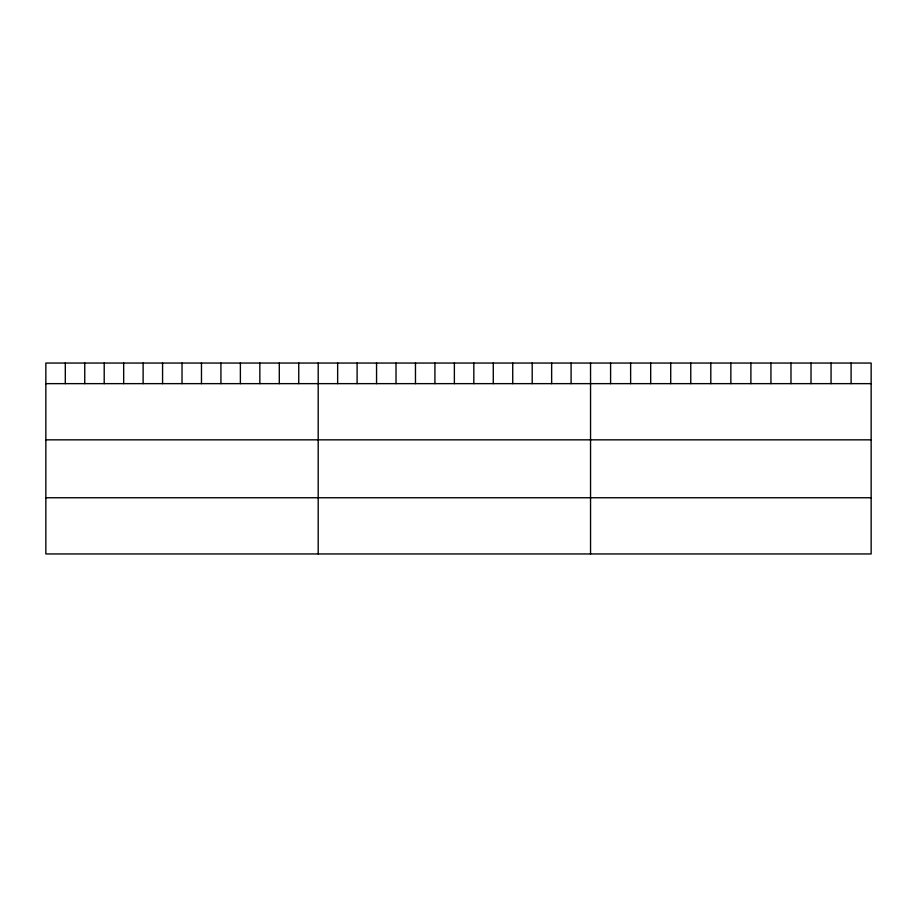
<?xml version="1.0" encoding="UTF-8"?>
<svg xmlns="http://www.w3.org/2000/svg" width="917" height="917" viewBox="0 0 917 917"><rect width="100%" height="100%" fill="white"/><g stroke="black" fill="none" stroke-linecap="round" stroke-linejoin="round"><path stroke-width="1.38" d="M871.15 383.638L871.15 553.948L45.85 553.948L45.85 363.052L871.15 363.052L871.15 383.638L45.85 383.638M45.85 439.839L871.15 439.839M45.85 497.748L871.15 497.748M851.102 363.052L851.102 383.638M831.066 363.052L831.066 383.638M811.018 363.052L811.018 383.638M790.981 363.052L790.981 383.638M770.933 363.052L770.933 383.638M750.897 363.052L750.897 383.638M730.849 363.052L730.849 383.638M710.801 363.052L710.801 383.638M690.765 363.052L690.765 383.638M670.717 363.052L670.717 383.638M650.68 363.052L650.68 383.638M630.632 363.052L630.632 383.638M610.596 363.052L610.596 383.638M590.548 363.052L590.548 553.948M571.096 363.052L571.096 383.638M551.644 363.052L551.644 383.638M532.192 363.052L532.192 383.638M512.729 363.052L512.729 383.638M493.277 363.052L493.277 383.638M473.825 363.052L473.825 383.638M454.373 363.052L454.373 383.638M434.922 363.052L434.922 383.638M415.47 363.052L415.47 383.638M396.018 363.052L396.018 383.638M376.555 363.052L376.555 383.638M357.103 363.052L357.103 383.638M337.651 363.052L337.651 383.638M318.199 363.052L318.199 553.948M298.747 363.052L298.747 383.638M279.295 363.052L279.295 383.638M259.843 363.052L259.843 383.638M240.38 363.052L240.38 383.638M220.928 363.052L220.928 383.638M201.476 363.052L201.476 383.638M182.025 363.052L182.025 383.638M162.573 363.052L162.573 383.638M143.121 363.052L143.121 383.638M123.669 363.052L123.669 383.638M104.206 363.052L104.206 383.638M84.754 363.052L84.754 383.638M65.302 363.052L65.302 383.638"/></g></svg>
